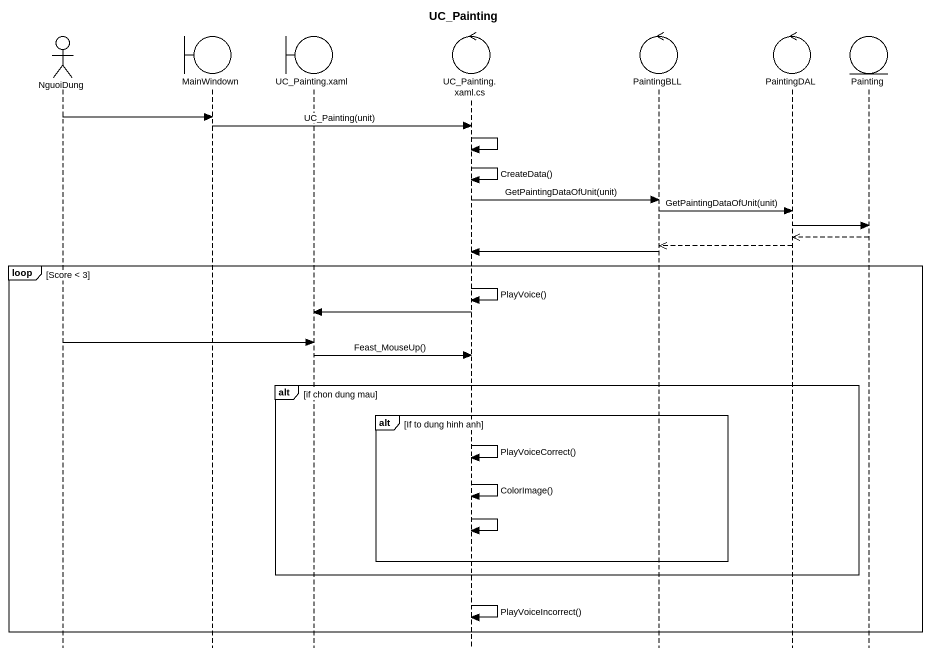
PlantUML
@startuml
title UC_Painting
hide footbox
actor NguoiDung
boundary MainWindown
boundary "UC_Painting.xaml" as UC_Painting_xaml
control "UC_Painting.xaml.cs" as UC_Painting_xaml_cs
control PaintingBLL
control PaintingDAL
entity Painting

NguoiDung -> MainWindown
MainWindown -> UC_Painting_xaml_cs : UC_Painting(unit)
UC_Painting_xaml_cs -> UC_Painting_xaml_cs
UC_Painting_xaml_cs -> UC_Painting_xaml_cs : CreateData()
UC_Painting_xaml_cs -> PaintingBLL : GetPaintingDataOfUnit(unit)
PaintingBLL -> PaintingDAL : GetPaintingDataOfUnit(unit)
PaintingDAL -> Painting
Painting -->> PaintingDAL
PaintingDAL -->> PaintingBLL
PaintingBLL -> UC_Painting_xaml_cs
loop Score < 3
  UC_Painting_xaml_cs -> UC_Painting_xaml_cs : PlayVoice()
  UC_Painting_xaml_cs -> UC_Painting_xaml
  NguoiDung -> UC_Painting_xaml
  UC_Painting_xaml -> UC_Painting_xaml_cs : Feast_MouseUp()
  alt if chon dung mau
    alt If to dung hinh anh
      UC_Painting_xaml_cs -> UC_Painting_xaml_cs : PlayVoiceCorrect()
      UC_Painting_xaml_cs -> UC_Painting_xaml_cs : ColorImage()
      UC_Painting_xaml_cs -> UC_Painting_xaml_cs
    end
  end
  UC_Painting_xaml_cs -> UC_Painting_xaml_cs : PlayVoiceIncorrect()
end
@enduml
